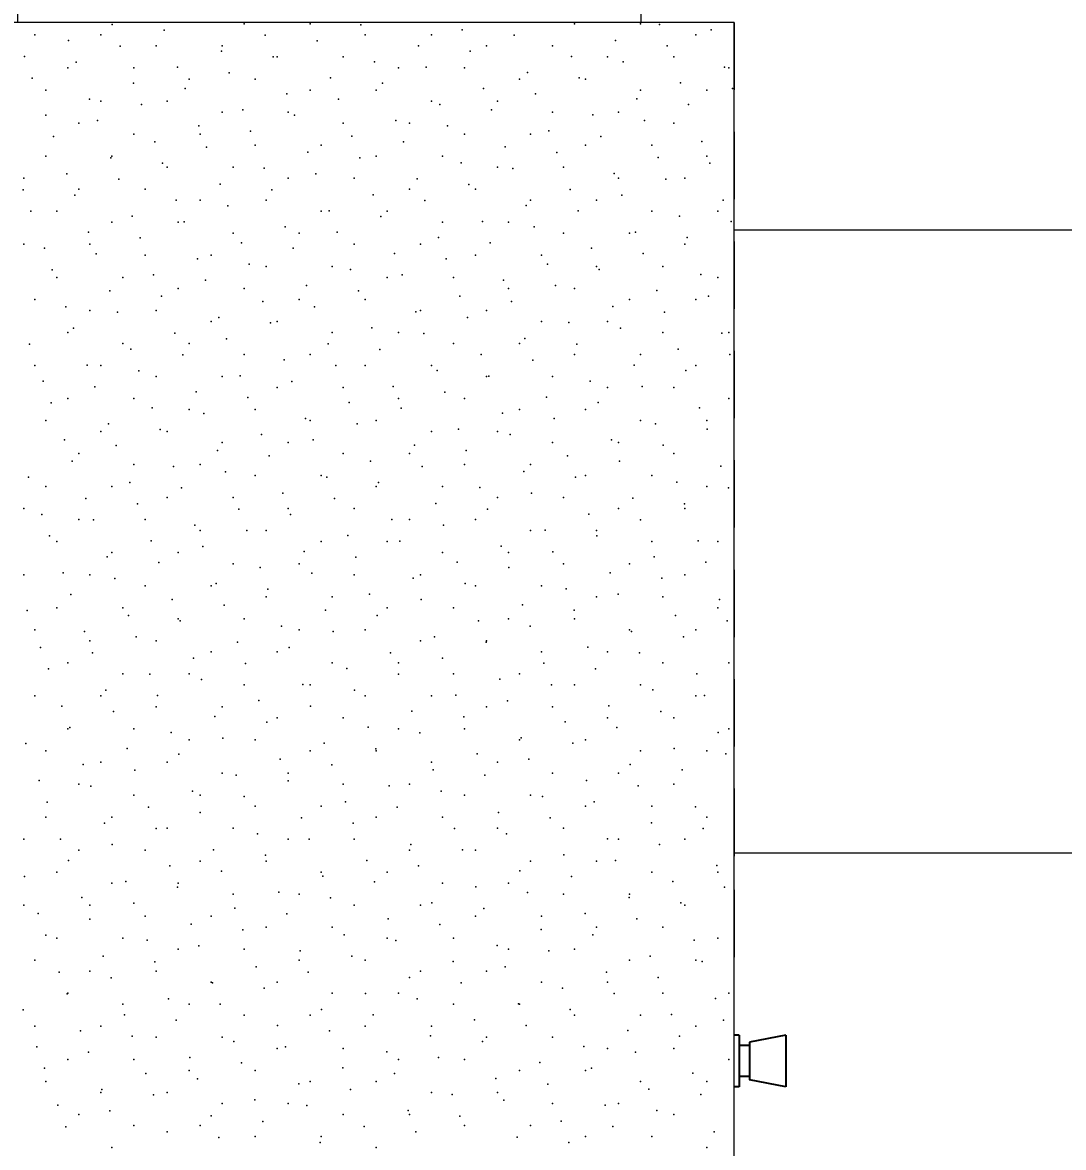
# Model space of a CAD drawing. Header units: metres. Extents: x -77 to 97, y 0 to 6.
# Drawn here: x -22.528 to -21.526, y 0.709 to 1.792 of the extents above; entities that cross this region are included whole.
import ezdxf

# ---------------------------------------------------------------- set-up
doc = ezdxf.new("R2010")
doc.units = ezdxf.units.M
doc.header["$MEASUREMENT"] = 0
doc.layers.add('COTAS CORTE', color=7, linetype='Continuous')
for name, color, linetype, lineweight, true_color in [('COTAS CORTE_Caneta_No__25', 7, 'Continuous', 13, 0x982312), ('PAREDE CONSTRUIR_Caneta_No__97', 7, 'Continuous', 5, 0x6b6b6b), ('PAREDE.ARQ_Caneta_No__97', 7, 'Continuous', 5, 0x6b6b6b), ('Portas Archicad_Caneta_No__97', 7, 'Continuous', 5, 0x6b6b6b)]:
    doc.layers.add(name, color=color, linetype=linetype, lineweight=lineweight, true_color=true_color)
doc.layers.add('PAREDE.ARQ_Caneta_No__241', color=7, linetype='Continuous', lineweight=13)
doc.layers.add('Portas Archicad_Caneta_No__3', color=7, linetype='Continuous', lineweight=25)
doc.styles.add('ESTILO_GERADO_1', font='arial.ttf')
doc.dimstyles.new('ESTILO_GERADO__11', dxfattribs={"dimtxt": 0.1, "dimasz": 0.0475, "dimexe": 0.18, "dimexo": 0.29962, "dimgap": 0, "dimtad": 1, "dimzin": 0, "dimdsep": 46, "dimtxsty": 'ESTILO_GERADO_1', "dimblk": 'ARROWHEAD_11', "dimblk1": 'ARROWHEAD_11', "dimblk2": 'ARROWHEAD_11', "dimcen": 0.09, "dimclrd": 256, "dimclre": 256, "dimclrt": 256, "dimadec": 0, "dimazin": 0, "dimtfac": 1, "dimtdec": 4, "dimtmove": 0, "dimatfit": 3, "dimfxl": 0, "dimtolj": 1, "dimtzin": 0, "dimarcsym": 0})
doc.dimstyles.new('ESTILO_GERADO__9', dxfattribs={"dimtxt": 0.1, "dimasz": 0.0475, "dimexe": 0.18, "dimexo": 0.712446, "dimgap": 0, "dimtad": 1, "dimzin": 0, "dimdsep": 46, "dimtxsty": 'ESTILO_GERADO_1', "dimblk": 'ARROWHEAD_11', "dimblk1": 'ARROWHEAD_11', "dimblk2": 'ARROWHEAD_11', "dimcen": 0.09, "dimclrd": 256, "dimclre": 256, "dimclrt": 256, "dimadec": 0, "dimazin": 0, "dimtfac": 1, "dimtdec": 4, "dimtmove": 0, "dimatfit": 3, "dimfxl": 0, "dimtolj": 1, "dimtzin": 0, "dimarcsym": 0})

# ---------------------------------------------------------------- blocks, each defined once
blk = doc.blocks.new('*D61', base_point=(43.1813, -0.208))
at = {"layer": 'COTAS CORTE_Caneta_No__25', "linetype": 'Continuous', "lineweight": 13, "true_color": 0x982312}
for points in [[(-19.8174, 2.952), (-19.8165, 2.9472), (-19.8137, 2.9432), (-19.8097, 2.9405), (-19.8049, 2.9395), (-19.8001, 2.9405), (-19.7961, 2.9432), (-19.7934, 2.9472), (-19.7924, 2.952), (-19.7934, 2.9568), (-19.7961, 2.9608), (-19.8001, 2.9636), (-19.8049, 2.9645), (-19.8097, 2.9636), (-19.8137, 2.9608), (-19.8165, 2.9568)], [(-19.8174, 2.942), (-19.8165, 2.9372), (-19.8137, 2.9332), (-19.8097, 2.9305), (-19.8049, 2.9295), (-19.8001, 2.9305), (-19.7961, 2.9332), (-19.7934, 2.9372), (-19.7924, 2.942), (-19.7934, 2.9468), (-19.7961, 2.9508), (-19.8001, 2.9536), (-19.8049, 2.9545), (-19.8097, 2.9536), (-19.8137, 2.9508), (-19.8165, 2.9468)], [(-19.8174, -0.208), (-19.8165, -0.2128), (-19.8137, -0.2168), (-19.8097, -0.2195), (-19.8049, -0.2205), (-19.8001, -0.2195), (-19.7961, -0.2168), (-19.7934, -0.2128), (-19.7924, -0.208), (-19.7934, -0.2032), (-19.7961, -0.1992), (-19.8001, -0.1964), (-19.8049, -0.1955), (-19.8097, -0.1964), (-19.8137, -0.1992), (-19.8165, -0.2032)]]:
    blk.add_hatch(color=24, dxfattribs=at).paths.add_polyline_path(points)
at = {"layer": 'COTAS CORTE_Caneta_No__25', "color": 24, "linetype": 'Continuous', "lineweight": 13, "true_color": 0x982312}
for p, q in [((-19.8174, 2.942), (-19.8518, 2.942)), ((-19.0925, 2.942), (-19.7924, 2.942)), ((-19.8049, -0.1955), (-19.8049, 2.9295)), ((-19.8174, -0.208), (-19.8518, -0.208)), ((-19.0925, -0.208), (-19.7924, -0.208)), ((-19.8049, -0.233), (-19.8049, -0.2205))]:
    blk.add_line(p, q, dxfattribs=at)
for centre in [(-19.8049, 2.942), (-19.8049, -0.208)]:
    blk.add_circle(centre, 0.0125, dxfattribs=at)
at = {"layer": 'COTAS CORTE_Caneta_No__25', "color": 24, "lineweight": 13, "true_color": 0x982312, "char_height": 0.1, "attachment_point": 7, "rotation": 90, "style": 'ESTILO_GERADO_1'}
for s, insert in [('\\A1;{\\pql;\\fArial|b0|i0|c0|p0;\\W1.000000;0,01}', (-19.8249, 2.6626)), ('\\A1;{\\pql;\\fArial|b0|i0|c0|p0;\\W1.000000;3,15}', (-19.8249, 1.1001))]:
    blk.add_mtext(s, dxfattribs=dict(at, insert=insert))
blk = doc.blocks.new('ARROWHEAD_11')
at = {"color": 0, "linetype": 'Continuous', "lineweight": 0}
blk.add_line((0, 0), (-1, 0), dxfattribs=at)
at = {"color": 0, "linetype": 'Continuous', "lineweight": 0, "const_width": 0.25, "flags": 128}
blk.add_lwpolyline([(-0.125, 0, 1), (0.125, 0, 1)], format="xyb", close=True, dxfattribs=at)
blk = doc.blocks.new('*D66', base_point=(43.1813, -0.208))
at = {"layer": 'COTAS CORTE_Caneta_No__25', "linetype": 'Continuous', "lineweight": 13, "true_color": 0x982312}
for points in [[(-23.4481, 3.342), (-23.4472, 3.3372), (-23.4445, 3.3332), (-23.4404, 3.3305), (-23.4356, 3.3295), (-23.4308, 3.3305), (-23.4268, 3.3332), (-23.4241, 3.3372), (-23.4231, 3.342), (-23.4241, 3.3468), (-23.4268, 3.3508), (-23.4308, 3.3536), (-23.4356, 3.3545), (-23.4404, 3.3536), (-23.4445, 3.3508), (-23.4472, 3.3468)], [(-23.4481, -0.223), (-23.4472, -0.2278), (-23.4445, -0.2318), (-23.4404, -0.2345), (-23.4356, -0.2355), (-23.4308, -0.2345), (-23.4268, -0.2318), (-23.4241, -0.2278), (-23.4231, -0.223), (-23.4241, -0.2182), (-23.4268, -0.2142), (-23.4308, -0.2114), (-23.4356, -0.2105), (-23.4404, -0.2114), (-23.4445, -0.2142), (-23.4472, -0.2182)]]:
    blk.add_hatch(color=24, dxfattribs=at).paths.add_polyline_path(points)
at = {"layer": 'COTAS CORTE_Caneta_No__25', "color": 24, "linetype": 'Continuous', "lineweight": 13, "true_color": 0x982312}
for p, q in [((-23.4481, 3.342), (-23.4825, 3.342)), ((-23.136, 3.342), (-23.4231, 3.342)), ((-23.4356, -0.2105), (-23.4356, 3.3295)), ((-23.4481, -0.223), (-23.4825, -0.223)), ((-23.136, -0.223), (-23.4231, -0.223)), ((-23.4356, -0.248), (-23.4356, -0.2355))]:
    blk.add_line(p, q, dxfattribs=at)
for centre in [(-23.4356, 3.342), (-23.4356, -0.223)]:
    blk.add_circle(centre, 0.0125, dxfattribs=at)
at = {"layer": 'COTAS CORTE_Caneta_No__25', "color": 24, "lineweight": 13, "true_color": 0x982312, "char_height": 0.1, "attachment_point": 7, "rotation": 90, "style": 'ESTILO_GERADO_1'}
for s, insert in [('\\A1;{\\pql;\\fArial|b0|i0|c0|p0;\\W1.000000;0,15}', (-23.4556, 3.0626)), ('\\A1;{\\pql;\\fArial|b0|i0|c0|p0;\\W1.000000;3,57}', (-23.4556, 1.2926))]:
    blk.add_mtext(s, dxfattribs=dict(at, insert=insert))

msp = doc.modelspace()

# ---------------------------------------------------------------- hatches: boundary and pattern name
at = {"layer": 'PAREDE CONSTRUIR_Caneta_No__97', "linetype": 'Continuous', "lineweight": 5, "true_color": 0x6b6b6b}
h = msp.add_hatch(dxfattribs=at)
h.set_pattern_fill('Ceramica_60_x_60_0002', color=251, style=0, pattern_type=2)
h.set_pattern_definition([(0, (-23.13276, -0.208), (0, 0.6), []), (90, (-23.13276, -0.208), (-0.6, 0), [])])
h.paths.add_polyline_path([(-23.1328, 2.942), (-23.1328, 1.962), (-23.1248, 1.962), (-23.1248, 1.934), (-22.6478, 1.934), (-22.6478, 1.91), (-22.6588, 1.91), (-22.6588, 1.909), (-22.6198, 1.909), (-22.6198, 1.906), (-22.5498, 1.906), (-22.5498, 1.894), (-22.5598, 1.894), (-22.5598, 1.892), (-22.7798, 1.892), (-22.7798, 1.894), (-22.7898, 1.894), (-22.7898, 1.906), (-22.7198, 1.906), (-22.7198, 1.909), (-22.6808, 1.909), (-22.6808, 1.91), (-23.0598, 1.91), (-23.0598, 1.792), (-21.8428, 1.792), (-21.8428, 0.817), (-21.8378, 0.817), (-21.8378, 0.807), (-21.8278, 0.807), (-21.8278, 0.81), (-21.7928, 0.817), (-21.7928, 0.767), (-21.8278, 0.774), (-21.8278, 0.777), (-21.8378, 0.777), (-21.8378, 0.767), (-21.8428, 0.767), (-21.8428, -0.008), (-22.5681, -0.008), (-22.5284, -0.1726), (-22.5284, -0.208), (-20.2827, -0.208), (-20.2827, 0.592), (-20.4427, 0.592), (-20.4429, 0.5919), (-20.4448, 0.5905), (-20.445, 0.5904), (-20.4467, 0.5891), (-20.4487, 0.5878), (-20.4507, 0.5865), (-20.4515, 0.5861), (-20.4518, 0.5859), (-20.4536, 0.5848), (-20.4557, 0.5836), (-20.4578, 0.5825), (-20.4599, 0.5814), (-20.4622, 0.5802), (-20.4639, 0.5795), (-20.4655, 0.5787), (-20.4672, 0.578), (-20.4689, 0.5773), (-20.4707, 0.5766), (-20.4724, 0.5759), (-20.4742, 0.5753), (-20.476, 0.5746), (-20.4786, 0.5738), (-20.4811, 0.5731), (-20.4836, 0.5724), (-20.4857, 0.5718), (-20.4878, 0.5713), (-20.4886, 0.5712), (-20.491, 0.5707), (-20.4934, 0.5702), (-20.4959, 0.5698), (-20.4984, 0.5695), (-20.4986, 0.5694), (-20.4987, 0.5694), (-20.4988, 0.5693), (-20.499, 0.5692), (-20.4991, 0.5691), (-20.4994, 0.5687), (-20.4998, 0.5682), (-20.5005, 0.5674), (-20.5008, 0.567), (-20.5013, 0.5663), (-20.5017, 0.5656), (-20.5019, 0.5649), (-20.5021, 0.5641), (-20.5021, 0.5633), (-20.5021, 0.557), (-20.5731, 0.557), (-20.5731, 0.5633), (-20.5732, 0.5641), (-20.5733, 0.5649), (-20.5736, 0.5656), (-20.574, 0.5663), (-20.5744, 0.567), (-20.57, 0.5677), (-20.5705, 0.5684), (-20.5762, 0.5691), (-20.5763, 0.5692), (-20.5764, 0.5693), (-20.5766, 0.5694), (-20.5767, 0.5694), (-20.5769, 0.5695), (-20.5793, 0.5698), (-20.5819, 0.5702), (-20.5842, 0.5707), (-20.5867, 0.5712), (-20.5874, 0.5713), (-20.5896, 0.5718), (-20.5917, 0.5724), (-20.5942, 0.5731), (-20.5967, 0.5738), (-20.5993, 0.5746), (-20.6011, 0.5753), (-20.6028, 0.5759), (-20.6046, 0.5766), (-20.6063, 0.5773), (-20.608, 0.578), (-20.6097, 0.5787), (-20.6114, 0.5794), (-20.613, 0.5802), (-20.6153, 0.5814), (-20.6157, 0.5816), (-20.6158, 0.5816), (-20.6178, 0.5826), (-20.6198, 0.5837), (-20.6218, 0.5849), (-20.6238, 0.5861), (-20.6246, 0.5865), (-20.6266, 0.5878), (-20.6285, 0.5891), (-20.6295, 0.5898), (-20.6305, 0.5905), (-20.6324, 0.5919), (-20.6326, 0.592), (-20.7827, 0.592), (-20.7827, 0.792), (-20.4593, 0.792), (-20.4593, 0.8054), (-20.3643, 0.812), (-20.3243, 0.812), (-20.3243, 0.792), (-20.2827, 0.792), (-20.2827, 2.942)])
h.paths.add_polyline_path([(-23.0728, 1.952), (-23.0728, 2.832), (-22.1928, 2.832), (-22.1928, 1.952)], flags=0)

# ---------------------------------------------------------------- linework, layer by layer
at = {"layer": 'PAREDE.ARQ_Caneta_No__241', "color": 7, "linetype": 'Continuous', "lineweight": 13}
for p, q in [((-21.8428, 1.792), (-23.1328, 1.792)), ((-21.8428, -0.008), (-21.8428, 1.792))]:
    msp.add_line(p, q, dxfattribs=at)
at = {"layer": 'PAREDE.ARQ_Caneta_No__97', "color": 251, "linetype": 'Continuous', "lineweight": 5, "true_color": 0x6b6b6b}
for p in [(-22.4414, 1.79), (-22.3145, 1.7906), (-22.2508, 1.7906), (-22.202, 1.7899), (-21.9963, 1.7906), (-21.9327, 1.7906), (-21.9147, 1.7901), (-22.516, 1.78), (-22.4524, 1.78), (-22.3916, 1.7847), (-22.2941, 1.7798), (-22.1978, 1.78), (-22.1342, 1.78), (-22.1044, 1.785), (-22.0546, 1.7797), (-21.8796, 1.78), (-21.8649, 1.7849), (-22.4837, 1.7746), (-22.4339, 1.7693), (-22.3993, 1.7694), (-22.3357, 1.7694), (-22.2442, 1.7745), (-22.1467, 1.7696), (-22.0811, 1.7694), (-22.0175, 1.7694), (-21.957, 1.7747), (-21.9072, 1.7695), (-22.526, 1.7592), (-22.3363, 1.7644), (-22.2865, 1.7591), (-22.2827, 1.7588), (-22.219, 1.7588), (-22.0969, 1.7643), (-21.9993, 1.7594), (-21.9645, 1.7588), (-21.9008, 1.7588), (-22.4842, 1.7482), (-22.4762, 1.7539), (-22.4206, 1.7482), (-22.3786, 1.749), (-22.189, 1.7542), (-22.166, 1.7482), (-22.1391, 1.7489), (-22.1024, 1.7482), (-21.9495, 1.7541), (-21.8519, 1.7491), (-21.8478, 1.7482), (-22.5185, 1.7385), (-22.4209, 1.7336), (-22.3675, 1.7376), (-22.3288, 1.7437), (-22.3039, 1.7376), (-22.2312, 1.7388), (-22.1814, 1.7335), (-22.0493, 1.7376), (-22.0416, 1.744), (-21.9918, 1.7387), (-21.9857, 1.7376), (-21.8942, 1.7338), (-22.5054, 1.727), (-22.3711, 1.7283), (-22.2735, 1.7234), (-22.2508, 1.727), (-22.1872, 1.727), (-22.0839, 1.7286), (-22.0341, 1.7233), (-21.9327, 1.727), (-21.869, 1.727), (-21.8444, 1.7285), (-22.4632, 1.7182), (-22.4524, 1.7163), (-22.4134, 1.7129), (-22.3887, 1.7163), (-22.2237, 1.7181), (-22.1342, 1.7163), (-22.1262, 1.7132), (-22.0705, 1.7163), (-21.9365, 1.7184), (-21.8867, 1.7131), (-22.5055, 1.7028), (-22.3357, 1.7057), (-22.3158, 1.708), (-22.2721, 1.7057), (-22.266, 1.7027), (-22.0763, 1.7079), (-22.0175, 1.7057), (-21.9788, 1.703), (-21.9539, 1.7057), (-22.4736, 1.6951), (-22.4557, 1.6975), (-22.3581, 1.6926), (-22.219, 1.6951), (-22.1684, 1.6978), (-22.1554, 1.6951), (-22.1186, 1.6925), (-21.929, 1.6977), (-21.9008, 1.6951), (-22.498, 1.6821), (-22.4206, 1.6845), (-22.3569, 1.6845), (-22.3083, 1.6873), (-22.2107, 1.6824), (-22.1024, 1.6845), (-22.0387, 1.6845), (-22.0211, 1.6876), (-21.9712, 1.6823), (-22.4004, 1.6772), (-22.3506, 1.6719), (-22.3039, 1.6739), (-22.2402, 1.6739), (-22.1609, 1.6771), (-22.0633, 1.6722), (-21.9857, 1.6739), (-21.922, 1.6739), (-21.8737, 1.6774), (-22.5054, 1.6633), (-22.4427, 1.6618), (-22.4418, 1.6633), (-22.253, 1.667), (-22.2032, 1.6617), (-22.1872, 1.6633), (-22.1236, 1.6633), (-22.0135, 1.6669), (-21.916, 1.662), (-21.869, 1.6633), (-22.3929, 1.6565), (-22.3887, 1.6527), (-22.3251, 1.6527), (-22.2953, 1.6516), (-22.1056, 1.6568), (-22.0705, 1.6527), (-22.0558, 1.6515), (-22.0069, 1.6527), (-21.8662, 1.6567), (-22.5266, 1.6421), (-22.485, 1.6464), (-22.4352, 1.6412), (-22.3376, 1.6362), (-22.2721, 1.6421), (-22.2455, 1.6463), (-22.2084, 1.6421), (-22.1479, 1.6414), (-22.0981, 1.6361), (-21.9582, 1.6466), (-21.9539, 1.6421), (-21.9084, 1.6413), (-21.8902, 1.6421), (-22.5272, 1.631), (-22.4774, 1.6258), (-22.4736, 1.6315), (-22.4099, 1.6315), (-22.2878, 1.6309), (-22.1902, 1.626), (-22.1554, 1.6315), (-22.0917, 1.6315), (-22.0005, 1.6312), (-21.9507, 1.6259), (-22.3799, 1.6208), (-22.3569, 1.6209), (-22.3301, 1.6156), (-22.2933, 1.6209), (-22.1404, 1.6207), (-22.0428, 1.6158), (-22.0387, 1.6209), (-21.9751, 1.6209), (-21.8532, 1.621), (-22.5197, 1.6104), (-22.4948, 1.6103), (-22.4222, 1.6054), (-22.2402, 1.6103), (-22.2325, 1.6106), (-22.1827, 1.6053), (-22.1766, 1.6103), (-21.993, 1.6105), (-21.922, 1.6103), (-21.8954, 1.6056), (-21.8584, 1.6103), (-22.4418, 1.5997), (-22.3781, 1.5997), (-22.3723, 1.6002), (-22.2748, 1.5952), (-22.1236, 1.5997), (-22.0851, 1.6004), (-22.0599, 1.5997), (-22.0353, 1.5951), (-21.8456, 1.6003), (-22.4644, 1.5901), (-22.4146, 1.5848), (-22.3251, 1.5891), (-22.2615, 1.5891), (-22.225, 1.59), (-22.1274, 1.585), (-22.0069, 1.5891), (-21.9433, 1.5891), (-21.9377, 1.5902), (-21.8879, 1.5849), (-22.5266, 1.5785), (-22.5067, 1.5747), (-22.463, 1.5785), (-22.3171, 1.5798), (-22.2672, 1.5746), (-22.2084, 1.5785), (-22.1448, 1.5785), (-22.0776, 1.5797), (-21.98, 1.5748), (-21.8902, 1.5785), (-22.4569, 1.5694), (-22.4099, 1.5679), (-22.3593, 1.5645), (-22.3463, 1.5679), (-22.1697, 1.5696), (-22.1199, 1.5644), (-22.0917, 1.5679), (-22.0281, 1.5679), (-21.9302, 1.5695), (-22.4992, 1.554), (-22.3095, 1.5592), (-22.2933, 1.5572), (-22.2296, 1.5572), (-22.212, 1.5542), (-22.0223, 1.5594), (-21.9751, 1.5572), (-21.9725, 1.5541), (-21.9114, 1.5572), (-21.8749, 1.5492), (-22.4948, 1.5466), (-22.4312, 1.5466), (-22.4016, 1.5491), (-22.3518, 1.5438), (-22.2543, 1.5389), (-22.1766, 1.5466), (-22.1622, 1.549), (-22.113, 1.5466), (-22.0646, 1.544), (-22.0148, 1.5388), (-21.8584, 1.5466), (-22.4439, 1.5337), (-22.3941, 1.5284), (-22.3781, 1.536), (-22.3145, 1.536), (-22.2044, 1.5336), (-22.1069, 1.5286), (-22.0599, 1.536), (-21.9963, 1.536), (-21.9172, 1.5338), (-21.8674, 1.5285), (-22.516, 1.5254), (-22.4862, 1.5183), (-22.2965, 1.5235), (-22.2615, 1.5254), (-22.2467, 1.5182), (-22.1978, 1.5254), (-22.0571, 1.5234), (-21.9595, 1.5184), (-21.9433, 1.5254), (-21.8796, 1.5254), (-22.463, 1.5148), (-22.4364, 1.513), (-22.3993, 1.5148), (-22.3388, 1.5081), (-22.1492, 1.5133), (-22.1448, 1.5148), (-22.0993, 1.508), (-22.0811, 1.5148), (-21.9097, 1.5132), (-22.4787, 1.4976), (-22.3463, 1.5042), (-22.289, 1.5028), (-22.2827, 1.5042), (-22.1914, 1.4979), (-22.0281, 1.5042), (-22.0018, 1.503), (-21.9645, 1.5042), (-21.952, 1.4978), (-22.4842, 1.4936), (-22.3811, 1.4927), (-22.3313, 1.4874), (-22.2296, 1.4936), (-22.166, 1.4936), (-22.1416, 1.4926), (-22.0441, 1.4877), (-21.9114, 1.4936), (-21.8544, 1.4928), (-21.8478, 1.4936), (-22.521, 1.4822), (-22.4312, 1.483), (-22.4234, 1.4773), (-22.3675, 1.483), (-22.2337, 1.4825), (-22.1839, 1.4772), (-22.113, 1.483), (-22.0493, 1.483), (-21.9943, 1.4824), (-21.8967, 1.4774), (-22.3736, 1.472), (-22.3145, 1.4724), (-22.276, 1.4671), (-22.2508, 1.4724), (-22.0864, 1.4723), (-22.0365, 1.467), (-21.9963, 1.4724), (-21.9327, 1.4724), (-21.8469, 1.4722), (-22.516, 1.4618), (-22.4657, 1.4619), (-22.4524, 1.4618), (-22.4159, 1.4566), (-22.3183, 1.4517), (-22.2262, 1.4618), (-22.1978, 1.4618), (-22.1342, 1.4618), (-22.1286, 1.4569), (-21.939, 1.4621), (-21.8892, 1.4568), (-21.8796, 1.4618), (-22.508, 1.4465), (-22.4582, 1.4412), (-22.3993, 1.4512), (-22.3357, 1.4512), (-22.2685, 1.4464), (-22.1709, 1.4415), (-22.0811, 1.4512), (-22.0788, 1.4516), (-22.0175, 1.4512), (-21.9813, 1.4467), (-21.9314, 1.4414), (-22.4842, 1.43), (-22.4206, 1.43), (-22.3606, 1.4363), (-22.3108, 1.431), (-22.2827, 1.4406), (-22.219, 1.4406), (-22.166, 1.43), (-22.1211, 1.4362), (-22.1024, 1.43), (-22.0235, 1.4313), (-21.9645, 1.4406), (-21.9008, 1.4406), (-21.8478, 1.43), (-22.5004, 1.4258), (-22.4029, 1.4209), (-22.3675, 1.4194), (-22.3039, 1.4194), (-22.2132, 1.4261), (-22.1634, 1.4208), (-22.0493, 1.4194), (-21.9857, 1.4194), (-21.9737, 1.426), (-21.8762, 1.4211), (-22.5054, 1.4088), (-22.3531, 1.4156), (-22.2555, 1.4107), (-22.2508, 1.4088), (-22.1872, 1.4088), (-22.0658, 1.4159), (-22.016, 1.4106), (-21.9327, 1.4088), (-21.869, 1.4088), (-22.4524, 1.3981), (-22.4452, 1.4055), (-22.3954, 1.4002), (-22.3887, 1.3981), (-22.2057, 1.4054), (-22.1342, 1.3981), (-22.1081, 1.4005), (-22.0705, 1.3981), (-21.9185, 1.4057), (-21.8686, 1.4004), (-22.4874, 1.3901), (-22.3357, 1.3875), (-22.2978, 1.3953), (-22.2721, 1.3875), (-22.248, 1.39), (-22.0583, 1.3952), (-22.0175, 1.3875), (-21.9607, 1.3903), (-21.9539, 1.3875), (-22.4736, 1.3769), (-22.4376, 1.3848), (-22.3401, 1.3799), (-22.219, 1.3769), (-22.1554, 1.3769), (-22.1504, 1.3851), (-22.1006, 1.3798), (-21.9109, 1.385), (-21.9008, 1.3769), (-22.4799, 1.3695), (-22.4206, 1.3663), (-22.3569, 1.3663), (-22.2903, 1.3746), (-22.1927, 1.3697), (-22.1024, 1.3663), (-22.0387, 1.3663), (-22.003, 1.3749), (-21.9532, 1.3696), (-22.3824, 1.3645), (-22.3325, 1.3592), (-22.3039, 1.3557), (-22.2402, 1.3557), (-22.235, 1.3543), (-22.1429, 1.3644), (-22.0453, 1.3595), (-21.9955, 1.3542), (-21.9857, 1.3557), (-21.922, 1.3557), (-21.8556, 1.3647), (-22.5222, 1.3541), (-22.5054, 1.3451), (-22.4418, 1.3451), (-22.4246, 1.3491), (-22.3748, 1.3439), (-22.1872, 1.3451), (-22.1852, 1.349), (-22.1236, 1.3451), (-22.0876, 1.3441), (-21.8979, 1.3493), (-21.869, 1.3451), (-21.8481, 1.344), (-22.4669, 1.3337), (-22.3887, 1.3345), (-22.3251, 1.3345), (-22.2773, 1.3389), (-22.2275, 1.3336), (-22.0705, 1.3345), (-22.0378, 1.3388), (-22.0069, 1.3345), (-21.9402, 1.3339), (-22.5266, 1.3239), (-22.4171, 1.3285), (-22.3195, 1.3235), (-22.2721, 1.3239), (-22.2084, 1.3239), (-22.1299, 1.3287), (-22.0801, 1.3234), (-21.9539, 1.3239), (-21.8904, 1.3286), (-21.8902, 1.3239), (-22.5092, 1.3184), (-22.4736, 1.3133), (-22.4594, 1.3131), (-22.4099, 1.3133), (-22.2697, 1.3183), (-22.1722, 1.3133), (-22.1554, 1.3133), (-22.0917, 1.3133), (-21.9825, 1.3185), (-21.9327, 1.3132), (-22.3618, 1.3081), (-22.3569, 1.3027), (-22.312, 1.3029), (-22.2933, 1.3027), (-22.1224, 1.308), (-22.0387, 1.3027), (-22.0248, 1.3031), (-21.9751, 1.3027), (-22.5017, 1.2977), (-22.4948, 1.2921), (-22.4041, 1.2928), (-22.2402, 1.2921), (-22.2145, 1.2979), (-22.1766, 1.2921), (-22.1646, 1.2927), (-21.975, 1.2978), (-21.922, 1.2921), (-21.8774, 1.2929), (-21.8584, 1.2921), (-22.4418, 1.2815), (-22.3781, 1.2815), (-22.3543, 1.2875), (-22.2567, 1.2825), (-22.1236, 1.2815), (-22.0671, 1.2877), (-22.0599, 1.2815), (-22.0173, 1.2824), (-22.4464, 1.2774), (-22.3966, 1.2721), (-22.3251, 1.2709), (-22.2615, 1.2709), (-22.2069, 1.2773), (-22.1094, 1.2723), (-22.0069, 1.2709), (-21.9433, 1.2709), (-21.9197, 1.2775), (-21.8699, 1.2722), (-22.5266, 1.2603), (-22.4887, 1.262), (-22.463, 1.2603), (-22.4389, 1.2567), (-22.299, 1.2672), (-22.2492, 1.2619), (-22.2084, 1.2603), (-22.1516, 1.2569), (-22.1448, 1.2603), (-22.0596, 1.2671), (-21.962, 1.2621), (-21.9122, 1.2568), (-21.8902, 1.2603), (-22.4099, 1.2497), (-22.3463, 1.2497), (-22.3413, 1.2518), (-22.2915, 1.2465), (-22.1018, 1.2517), (-22.0917, 1.2497), (-22.0281, 1.2497), (-22.0043, 1.2467), (-22.4812, 1.2413), (-22.3836, 1.2364), (-22.2933, 1.239), (-22.2296, 1.239), (-22.1939, 1.2416), (-22.1441, 1.2363), (-21.9751, 1.239), (-21.9545, 1.2415), (-21.9114, 1.239), (-21.8569, 1.2365), (-22.5235, 1.2259), (-22.4948, 1.2284), (-22.4312, 1.2284), (-22.3338, 1.2311), (-22.2362, 1.2262), (-22.1766, 1.2284), (-22.113, 1.2284), (-22.0466, 1.2313), (-21.9967, 1.2261), (-21.8584, 1.2284), (-22.4259, 1.221), (-22.3781, 1.2178), (-22.3761, 1.2157), (-22.3145, 1.2178), (-22.1864, 1.2209), (-22.0888, 1.216), (-22.0599, 1.2178), (-21.9963, 1.2178), (-21.8992, 1.2211), (-21.8494, 1.2159), (-22.516, 1.2072), (-22.4682, 1.2056), (-22.2785, 1.2108), (-22.2615, 1.2072), (-22.2287, 1.2055), (-22.1978, 1.2072), (-22.039, 1.2107), (-21.9433, 1.2072), (-21.9415, 1.2057), (-21.8796, 1.2072), (-22.463, 1.1966), (-22.4184, 1.2003), (-22.3993, 1.1966), (-22.3208, 1.1954), (-22.1448, 1.1966), (-22.1311, 1.2006), (-22.0813, 1.1953), (-22.0811, 1.1966), (-21.8916, 1.2005), (-22.5105, 1.1902), (-22.4606, 1.1849), (-22.3463, 1.186), (-22.2827, 1.186), (-22.271, 1.1901), (-22.1734, 1.1852), (-22.0281, 1.186), (-21.9837, 1.1904), (-21.9645, 1.186), (-21.9339, 1.1851), (-22.4842, 1.1754), (-22.3631, 1.18), (-22.3133, 1.1747), (-22.2296, 1.1754), (-22.166, 1.1754), (-22.1236, 1.1799), (-22.026, 1.175), (-21.9114, 1.1754), (-21.8478, 1.1754), (-22.5029, 1.1695), (-22.4312, 1.1648), (-22.4054, 1.1646), (-22.3675, 1.1648), (-22.3556, 1.1593), (-22.2157, 1.1698), (-22.1659, 1.1645), (-22.113, 1.1648), (-22.0683, 1.1596), (-22.0493, 1.1648), (-21.9762, 1.1697), (-21.8787, 1.1648), (-22.4477, 1.1492), (-22.3145, 1.1542), (-22.258, 1.1544), (-22.2508, 1.1542), (-22.2082, 1.1491), (-22.0185, 1.1543), (-21.9963, 1.1542), (-21.9327, 1.1542), (-21.9209, 1.1494), (-22.516, 1.1436), (-22.4524, 1.1436), (-22.3978, 1.1439), (-22.3003, 1.139), (-22.1978, 1.1436), (-22.1342, 1.1436), (-22.1106, 1.1442), (-22.0608, 1.1389), (-21.8796, 1.1436), (-21.8711, 1.1441), (-22.4899, 1.1338), (-22.4401, 1.1285), (-22.3993, 1.133), (-22.3357, 1.133), (-22.2505, 1.1337), (-22.1529, 1.1288), (-22.0811, 1.133), (-22.0175, 1.133), (-21.9632, 1.134), (-21.9134, 1.1287), (-22.3426, 1.1236), (-22.2927, 1.1183), (-22.2827, 1.1224), (-22.219, 1.1224), (-22.1031, 1.1235), (-22.0055, 1.1186), (-21.9645, 1.1224), (-21.9008, 1.1224), (-22.4842, 1.1118), (-22.4824, 1.1131), (-22.4206, 1.1118), (-22.3848, 1.1082), (-22.1952, 1.1134), (-22.166, 1.1118), (-22.1454, 1.1081), (-22.1024, 1.1118), (-21.9557, 1.1133), (-21.8581, 1.1084), (-21.8478, 1.1118), (-22.5247, 1.0978), (-22.3675, 1.1012), (-22.335, 1.1029), (-22.3039, 1.1012), (-22.2375, 1.098), (-22.0493, 1.1012), (-22.0478, 1.1032), (-21.998, 1.0979), (-21.9857, 1.1012), (-22.5054, 1.0906), (-22.4271, 1.0928), (-22.3773, 1.0875), (-22.2508, 1.0906), (-22.1877, 1.0927), (-22.1872, 1.0906), (-22.0901, 1.0878), (-21.9327, 1.0906), (-21.9004, 1.093), (-21.869, 1.0906), (-21.8506, 1.0877), (-22.4694, 1.0774), (-22.4524, 1.0799), (-22.3887, 1.0799), (-22.2797, 1.0826), (-22.2299, 1.0773), (-22.1342, 1.0799), (-22.0705, 1.0799), (-22.0403, 1.0825), (-21.9427, 1.0776), (-22.5117, 1.062), (-22.4196, 1.0722), (-22.3357, 1.0693), (-22.322, 1.0672), (-22.2722, 1.0619), (-22.2721, 1.0693), (-22.1324, 1.0724), (-22.0826, 1.0671), (-22.0175, 1.0693), (-21.985, 1.0622), (-21.9539, 1.0693), (-21.8929, 1.0723), (-22.4736, 1.0587), (-22.4619, 1.0568), (-22.3643, 1.0518), (-22.219, 1.0587), (-22.1747, 1.057), (-22.1554, 1.0587), (-22.1248, 1.0517), (-21.9352, 1.0569), (-21.9008, 1.0587), (-22.5042, 1.0414), (-22.4206, 1.0481), (-22.3569, 1.0481), (-22.3145, 1.0466), (-22.2169, 1.0416), (-22.1024, 1.0481), (-22.0387, 1.0481), (-22.0273, 1.0468), (-21.9775, 1.0415), (-22.4066, 1.0364), (-22.3568, 1.0312), (-22.3039, 1.0375), (-22.2402, 1.0375), (-22.1671, 1.0363), (-22.0696, 1.0314), (-21.9857, 1.0375), (-21.922, 1.0375), (-21.8799, 1.0366), (-22.5054, 1.0269), (-22.4489, 1.0211), (-22.4418, 1.0269), (-22.2592, 1.0262), (-22.2094, 1.021), (-22.1872, 1.0269), (-22.1236, 1.0269), (-22.0198, 1.0261), (-21.9222, 1.0212), (-21.869, 1.0269), (-22.3991, 1.0158), (-22.3887, 1.0163), (-22.3251, 1.0163), (-22.3015, 1.0108), (-22.1118, 1.016), (-22.0705, 1.0163), (-22.062, 1.0107), (-22.0069, 1.0163), (-21.8724, 1.0159), (-22.5266, 1.0057), (-22.4912, 1.0057), (-22.4414, 1.0004), (-22.2721, 1.0057), (-22.2517, 1.0056), (-22.2084, 1.0057), (-22.1541, 1.0006), (-21.9645, 1.0058), (-21.9539, 1.0057), (-21.9147, 1.0005), (-21.8902, 1.0057), (-22.4736, 0.9951), (-22.4099, 0.9951), (-22.3438, 0.9955), (-22.294, 0.9902), (-22.1554, 0.9951), (-22.1043, 0.9954), (-22.0917, 0.9951), (-22.0068, 0.9904), (-22.4837, 0.985), (-22.3861, 0.9801), (-22.3569, 0.9845), (-22.2933, 0.9845), (-22.1964, 0.9852), (-22.1466, 0.98), (-22.049, 0.975), (-22.0387, 0.9845), (-21.9751, 0.9845), (-21.9569, 0.9851), (-21.8594, 0.9802), (-22.5259, 0.9696), (-22.4948, 0.9739), (-22.4284, 0.9647), (-22.3363, 0.9748), (-22.2402, 0.9739), (-22.2387, 0.9699), (-22.1889, 0.9646), (-22.1766, 0.9739), (-21.9992, 0.9698), (-21.922, 0.9739), (-21.9017, 0.9648), (-21.8584, 0.9739), (-22.4418, 0.9633), (-22.3786, 0.9594), (-22.3781, 0.9633), (-22.281, 0.9545), (-22.1236, 0.9633), (-22.0913, 0.9596), (-22.0599, 0.9633), (-22.0415, 0.9544), (-21.8519, 0.9595), (-22.4707, 0.9493), (-22.4208, 0.944), (-22.3251, 0.9527), (-22.2615, 0.9527), (-22.2312, 0.9492), (-22.1336, 0.9443), (-22.0069, 0.9527), (-21.9439, 0.9494), (-21.9433, 0.9527), (-21.8941, 0.9442), (-22.5266, 0.9421), (-22.5129, 0.9339), (-22.463, 0.9421), (-22.3233, 0.9391), (-22.2735, 0.9338), (-22.2084, 0.9421), (-22.1448, 0.9421), (-22.0838, 0.939), (-21.9862, 0.934), (-21.8902, 0.9421), (-22.4631, 0.9286), (-22.4099, 0.9315), (-22.3656, 0.9237), (-22.3463, 0.9315), (-22.2933, 0.9208), (-22.2296, 0.9208), (-22.1759, 0.9289), (-22.1261, 0.9236), (-22.0917, 0.9315), (-22.0281, 0.9315), (-21.9751, 0.9208), (-21.9364, 0.9288), (-21.9114, 0.9208), (-22.5054, 0.9132), (-22.4948, 0.9102), (-22.4312, 0.9102), (-22.3158, 0.9184), (-22.2182, 0.9135), (-22.1766, 0.9102), (-22.113, 0.9102), (-22.0285, 0.9187), (-21.9787, 0.9134), (-21.8584, 0.9102), (-22.4079, 0.9083), (-22.3781, 0.8996), (-22.358, 0.903), (-22.3145, 0.8996), (-22.1684, 0.9082), (-22.0708, 0.9033), (-22.0599, 0.8996), (-21.9963, 0.8996), (-21.8811, 0.9084), (-22.516, 0.889), (-22.4501, 0.8929), (-22.2615, 0.889), (-22.2605, 0.8981), (-22.2107, 0.8928), (-22.1978, 0.889), (-22.021, 0.898), (-21.9433, 0.889), (-21.9234, 0.8931), (-21.8796, 0.889), (-22.4924, 0.8775), (-22.463, 0.8784), (-22.4003, 0.8876), (-22.3993, 0.8784), (-22.3028, 0.8827), (-22.1448, 0.8784), (-22.1131, 0.8879), (-22.0811, 0.8784), (-22.0633, 0.8826), (-21.9657, 0.8777), (-21.8736, 0.8878), (-22.4426, 0.8722), (-22.3463, 0.8678), (-22.345, 0.8673), (-22.2827, 0.8678), (-22.2529, 0.8774), (-22.1554, 0.8725), (-22.1056, 0.8672), (-22.0281, 0.8678), (-21.9645, 0.8678), (-21.9159, 0.8724), (-22.4849, 0.8568), (-22.4842, 0.8572), (-22.2952, 0.862), (-22.2296, 0.8572), (-22.1977, 0.8571), (-22.166, 0.8572), (-22.008, 0.8623), (-21.9582, 0.857), (-21.9114, 0.8572), (-21.8478, 0.8572), (-22.4312, 0.8466), (-22.3873, 0.8519), (-22.3675, 0.8466), (-22.3375, 0.8466), (-22.1479, 0.8518), (-22.113, 0.8466), (-22.0503, 0.8469), (-22.0493, 0.8466), (-21.8606, 0.8521), (-22.5272, 0.8414), (-22.4296, 0.8365), (-22.3145, 0.836), (-22.2508, 0.836), (-22.24, 0.8417), (-22.1901, 0.8364), (-22.0005, 0.8416), (-21.9963, 0.836), (-21.9327, 0.836), (-21.9029, 0.8367), (-22.516, 0.8254), (-22.4524, 0.8254), (-22.3798, 0.8312), (-22.2822, 0.8263), (-22.1978, 0.8254), (-22.1342, 0.8254), (-22.0926, 0.8315), (-22.0428, 0.8262), (-21.8796, 0.8254), (-21.8531, 0.8314), (-22.4719, 0.8211), (-22.4221, 0.8158), (-22.3993, 0.8148), (-22.3357, 0.8148), (-22.2324, 0.821), (-22.1349, 0.8161), (-22.0811, 0.8148), (-22.0175, 0.8148), (-21.9452, 0.8213), (-21.8954, 0.816), (-22.5142, 0.8057), (-22.3245, 0.8109), (-22.2827, 0.8042), (-22.2747, 0.8056), (-22.219, 0.8042), (-22.085, 0.8108), (-21.9875, 0.8059), (-21.9645, 0.8042), (-21.9008, 0.8042), (-22.4842, 0.7936), (-22.4644, 0.8005), (-22.4206, 0.7936), (-22.3668, 0.7955), (-22.1771, 0.8007), (-22.166, 0.7936), (-22.1273, 0.7954), (-22.1024, 0.7936), (-21.9377, 0.8006), (-21.8478, 0.7936), (-22.5067, 0.7851), (-22.4091, 0.7801), (-22.3675, 0.783), (-22.317, 0.7902), (-22.3039, 0.783), (-22.2194, 0.7853), (-22.1696, 0.78), (-22.0493, 0.783), (-22.0298, 0.7905), (-21.9857, 0.783), (-21.98, 0.7852), (-21.8824, 0.7803), (-22.5054, 0.7724), (-22.3593, 0.7749), (-22.2617, 0.7699), (-22.2508, 0.7724), (-22.1872, 0.7724), (-22.072, 0.7751), (-22.0222, 0.7698), (-21.9327, 0.7724), (-21.869, 0.7724), (-22.4524, 0.7617), (-22.4514, 0.7647), (-22.4016, 0.7595), (-22.3887, 0.7617), (-22.2119, 0.7646), (-22.1342, 0.7617), (-22.1143, 0.7597), (-22.0705, 0.7617), (-21.9247, 0.7649), (-21.8749, 0.7596), (-22.4937, 0.7494), (-22.3357, 0.7511), (-22.304, 0.7545), (-22.2721, 0.7511), (-22.2542, 0.7493), (-22.0645, 0.7544), (-22.0175, 0.7511), (-21.967, 0.7495), (-21.9539, 0.7511), (-22.4736, 0.7405), (-22.4439, 0.7441), (-22.3463, 0.7391), (-22.219, 0.7405), (-22.1566, 0.7443), (-22.1554, 0.7405), (-22.1068, 0.739), (-21.9171, 0.7442), (-21.9008, 0.7405), (-22.4861, 0.7287), (-22.4206, 0.7299), (-22.3569, 0.7299), (-22.2965, 0.7339), (-22.1989, 0.7289), (-22.1024, 0.7299), (-22.0387, 0.7299), (-22.0092, 0.7341), (-21.9594, 0.7288), (-22.3886, 0.7238), (-22.3388, 0.7185), (-22.3039, 0.7193), (-22.2402, 0.7193), (-22.1491, 0.7237), (-22.0515, 0.7187), (-21.9857, 0.7193), (-21.922, 0.7193), (-21.8619, 0.7239), (-22.4418, 0.7087), (-22.2412, 0.7135), (-22.1872, 0.7087), (-22.0017, 0.7134), (-21.869, 0.7087)]:
    msp.add_point(p, dxfattribs=at)
at = {"layer": 'Portas Archicad_Caneta_No__3', "color": 7, "linetype": 'Continuous', "lineweight": 25}
for p, q in [((-21.8378, 0.817), (-21.8428, 0.817)), ((-21.8378, 0.817), (-21.8378, 0.8137)), ((-21.8378, 0.8137), (-21.8378, 0.8045)), ((-21.7928, 0.817), (-21.8278, 0.81)), ((-21.7928, 0.817), (-21.7928, 0.8137)), ((-21.7928, 0.8137), (-21.7928, 0.8045)), ((-21.8278, 0.807), (-21.8378, 0.807)), ((-21.8378, 0.8045), (-21.8378, 0.792)), ((-21.8278, 0.81), (-21.8278, 0.8076)), ((-21.8278, 0.8076), (-21.8278, 0.801)), ((-21.7928, 0.8045), (-21.7928, 0.792)), ((-21.8378, 0.792), (-21.8378, 0.7795)), ((-21.8278, 0.801), (-21.8278, 0.792)), ((-21.8278, 0.792), (-21.8278, 0.783)), ((-21.7928, 0.792), (-21.7928, 0.7795)), ((-21.8278, 0.783), (-21.8278, 0.7764)), ((-21.8378, 0.7795), (-21.8378, 0.7704)), ((-21.8278, 0.777), (-21.8378, 0.777)), ((-21.8378, 0.7704), (-21.8378, 0.767)), ((-21.8278, 0.7764), (-21.8278, 0.774)), ((-21.7928, 0.767), (-21.8278, 0.774)), ((-21.7928, 0.7795), (-21.7928, 0.7704)), ((-21.7928, 0.7704), (-21.7928, 0.767)), ((-21.8378, 0.767), (-21.8428, 0.767))]:
    msp.add_line(p, q, dxfattribs=at)
at = {"layer": 'Portas Archicad_Caneta_No__97', "color": 251, "linetype": 'Continuous', "lineweight": 5, "true_color": 0x6b6b6b}
for p, q in [((-21.8427, 1.792), (-21.8427, 1.7272)), ((-21.8427, 1.6866), (-21.8427, 1.6218)), ((-21.8427, 1.5812), (-21.8427, 1.5164)), ((-21.8427, 1.4758), (-21.8427, 1.411)), ((-21.8427, 1.3705), (-21.8427, 1.3056)), ((-21.8427, 1.2651), (-21.8427, 1.2002)), ((-21.8427, 1.1597), (-21.8427, 1.0948)), ((-21.8427, 1.0543), (-21.8427, 0.9894)), ((-21.8427, 0.9569), (-21.8427, 0.892)), ((-21.8427, 0.8272), (-21.8427, 0.892)), ((-21.8427, 0.7297), (-21.8427, 0.767))]:
    msp.add_line(p, q, dxfattribs=at)

# ---------------------------------------------------------------- dimensions: what is measured, and where the dimension line sits
at = {"layer": 'COTAS CORTE', "color": 24, "linetype": 'Continuous', "lineweight": 13, "true_color": 0x982312}
for base, p1, p2, dimstyle, picture, middle in [((-23.4356213384, 3.342008589), (-23.3327570082, -0.222991411), (-21.7327294391, 3.342008589), 'ESTILO_GERADO__11', '*D66', (-23.5056213386, 1.4220466066)), ((-19.8049, 2.942), (-33.6746, -0.208), (-17.1826, 2.942), 'ESTILO_GERADO__9', '*D61', (-19.8749, 1.2295))]:
    dim = msp.add_linear_dim(base=base, p1=p1, p2=p2, angle=90, dimstyle=dimstyle, dxfattribs=at)
    dim.commit()
    dim.dimension.update_dxf_attribs({"geometry": picture, "text_midpoint": middle, "dimtype": 160, "text_rotation": 90})

doc.saveas('drawing.dxf')
